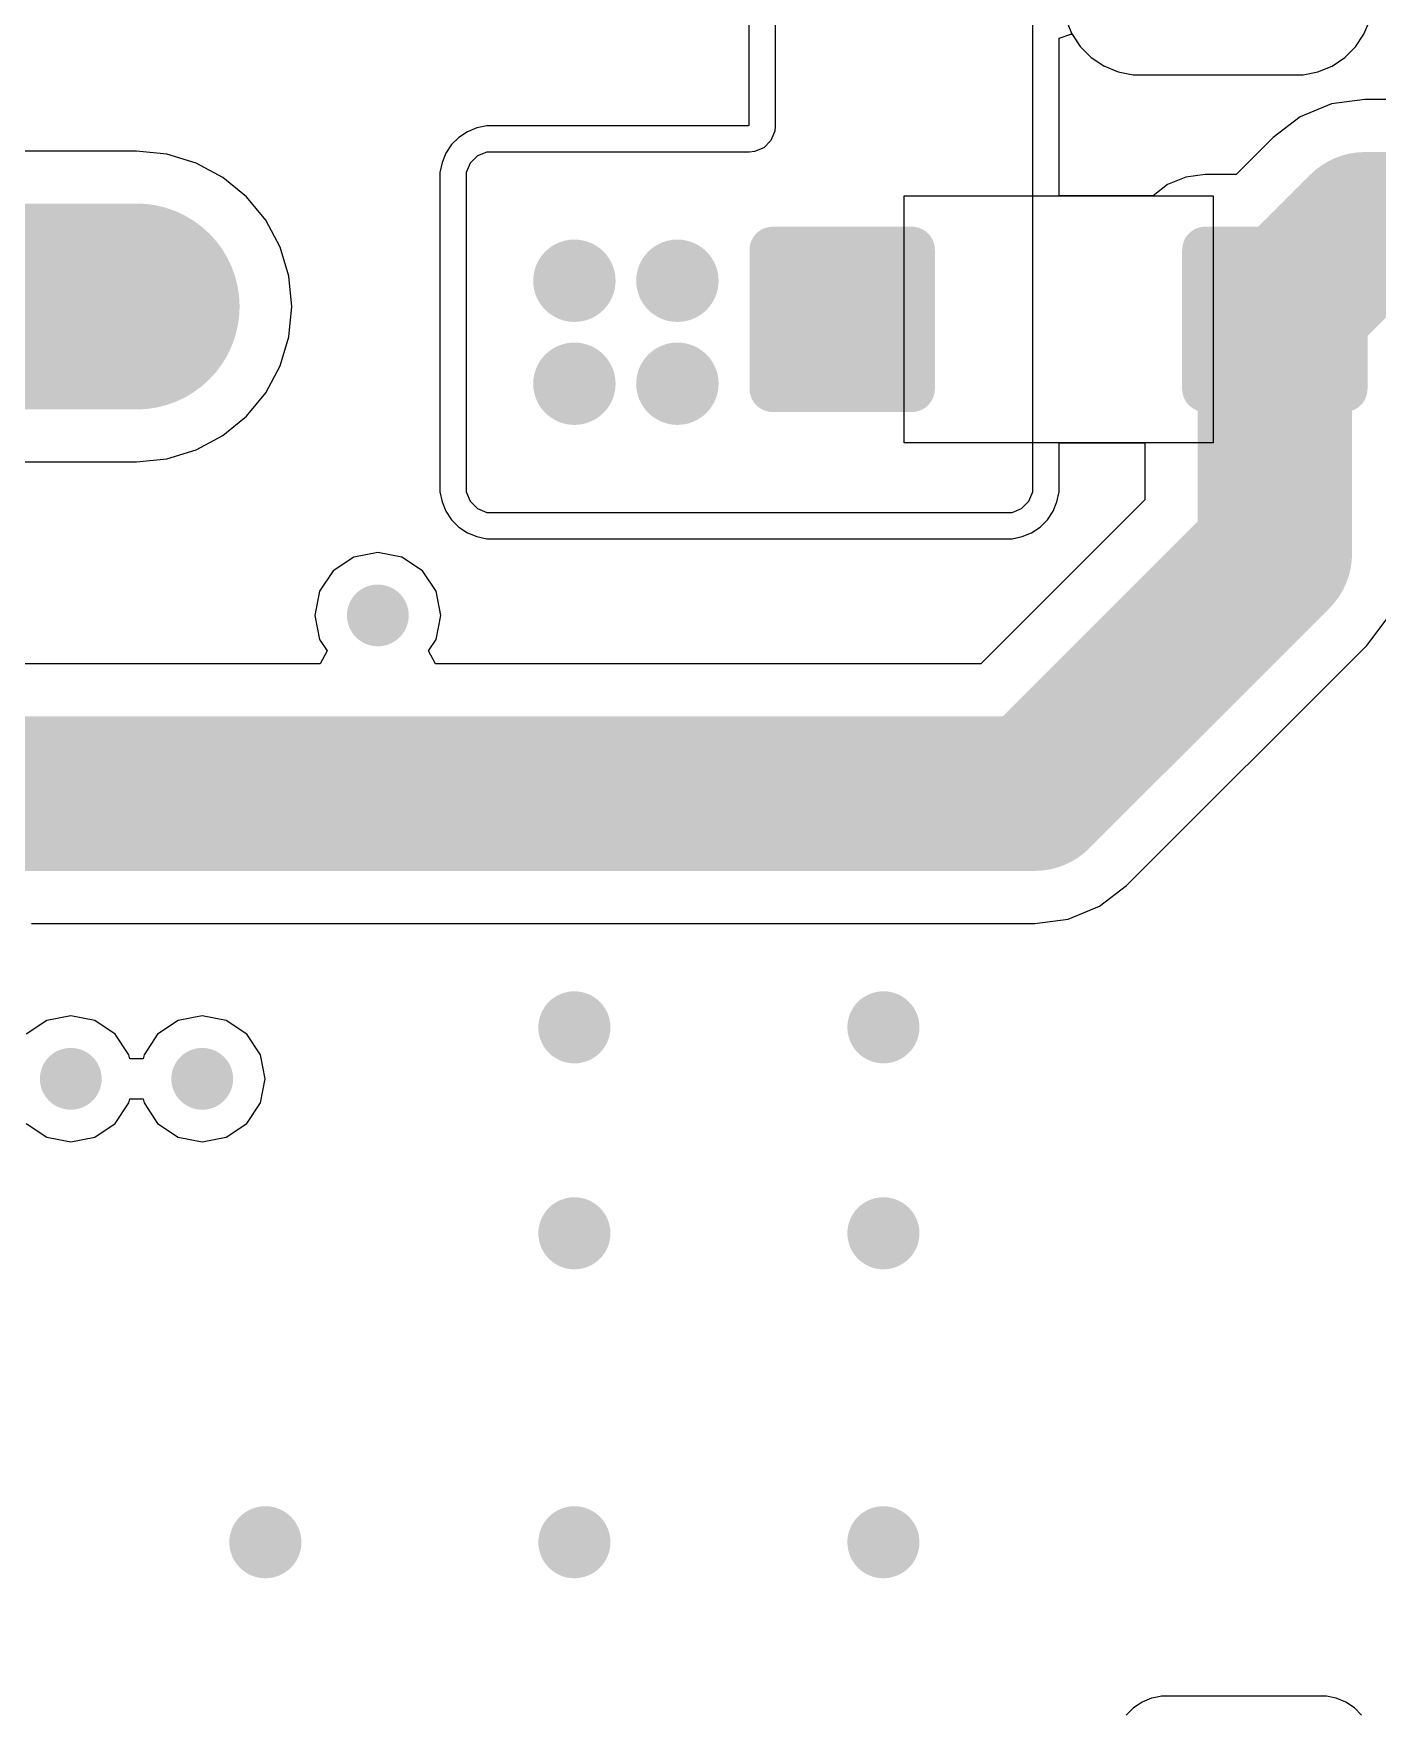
# Model space of a CAD drawing. Header units: millimetres. Extents: x 194 to 375, y 175 to 317.
# Drawn here: x 216.75 to 229.8, y 228.34 to 244.65 of the extents above; entities that cross this region are included whole.
import ezdxf

# ---------------------------------------------------------------- set-up
doc = ezdxf.new("R2010")
doc.units = ezdxf.units.MM
doc.layers.add('Mechanical20', color=56, linetype='Continuous')
doc.layers.add('TopLayer', color=1, linetype='Continuous')

# ---------------------------------------------------------------- blocks, each defined once
blk = doc.blocks.new('SMA_146')
at = {"layer": 'TopLayer'}
for p, q in [((-1.5, -1.2), (-1.5, 1.2)), ((-1.5, 1.2), (1.5, 1.2)), ((1.5, 1.2), (1.5, -1.2)), ((1.5, -1.2), (-1.5, -1.2))]:
    blk.add_line(p, q, dxfattribs=at)
at = {"layer": 'TopLayer', "const_width": 0.225}
for points in [[(-2.887, 0.675, 1), (-2.663, 0.675, 1)], [(-1.538, 0.675, 1), (-1.313, 0.675, 1)], [(1.313, 0.675, 1), (1.538, 0.675, 1)], [(2.663, 0.675, 1), (2.887, 0.675, 1)], [(-2.887, -0.675, 1), (-2.663, -0.675, 1)], [(-1.538, -0.675, 1), (-1.313, -0.675, 1)], [(1.313, -0.675, 1), (1.538, -0.675, 1)], [(2.663, -0.675, 1), (2.887, -0.675, 1)]]:
    blk.add_lwpolyline(points, format="xyb", close=True, dxfattribs=at)
at = {"layer": 'TopLayer'}
for points in [[(-2.775, -0.9), (-1.425, -0.9), (-2.775, 0.9), (-1.425, 0.9)], [(1.425, -0.9), (2.775, -0.9), (1.425, 0.9), (2.775, 0.9)], [(-3, -0.675), (-1.2, -0.675), (-3, 0.675), (-1.2, 0.675)], [(1.2, -0.675), (3, -0.675), (1.2, 0.675), (3, 0.675)]]:
    blk.add_solid(points, dxfattribs=at)
blk = doc.blocks.new('TP_SMD_158')
at = {"layer": 'TopLayer', "const_width": 0.4}
blk.add_lwpolyline([(-0.2, 0, 1), (0.2, 0, 1)], format="xyb", close=True, dxfattribs=at)

msp = doc.modelspace()

# ---------------------------------------------------------------- linework, layer by layer
at = {"layer": 'Mechanical20', "const_width": 0.1}
msp.add_lwpolyline([(234.1, 206.5, -0.196819), (206.5, 234.1)], format="xyb", dxfattribs=at)
at = {"layer": 'TopLayer'}
for p, q in [((223.95, 248), (223.95, 243.75)), ((226.45, 240.25), (226.45, 248.05)), ((223.695, 244.976), (223.695, 243.764)), ((226.771, 244.787), (226.828, 244.649)), ((229.665, 244.645), (229.721, 244.781)), ((229.665, 244.645), (229.721, 244.781)), ((226.705, 244.604), (226.819, 244.645)), ((226.705, 243.075), (226.705, 244.604)), ((226.819, 244.645), (226.832, 244.643)), ((226.828, 244.649), (226.911, 244.525)), ((226.832, 244.643), (226.911, 244.525)), ((226.911, 244.525), (227.016, 244.419)), ((226.911, 244.525), (227.016, 244.419)), ((229.478, 244.417), (229.583, 244.522)), ((229.478, 244.417), (229.583, 244.522)), ((229.583, 244.522), (229.665, 244.645)), ((229.583, 244.522), (229.665, 244.645)), ((227.016, 244.419), (227.141, 244.336)), ((227.016, 244.419), (227.141, 244.336)), ((229.355, 244.335), (229.478, 244.417)), ((229.355, 244.335), (229.478, 244.417)), ((227.141, 244.336), (227.279, 244.279)), ((227.141, 244.336), (227.279, 244.279)), ((227.279, 244.279), (227.425, 244.25)), ((227.279, 244.279), (227.425, 244.25)), ((227.425, 244.25), (227.5, 244.25)), ((227.425, 244.25), (229.074, 244.25)), ((227.5, 244.25), (227.5, 244.25)), ((227.5, 244.25), (229, 244.25)), ((229, 244.25), (229.074, 244.25)), ((229.074, 244.25), (229.219, 244.279)), ((229.074, 244.25), (229.219, 244.279)), ((229.219, 244.279), (229.355, 244.335)), ((229.219, 244.279), (229.355, 244.335)), ((229.349, 243.968), (229.045, 243.842)), ((229.675, 244.011), (229.349, 243.968)), ((234.047, 244.011), (229.675, 244.011)), ((221.053, 243.735), (220.961, 243.697)), ((221.15, 243.755), (221.053, 243.735)), ((223.686, 243.755), (221.15, 243.755)), ((223.693, 243.757), (223.686, 243.755)), ((223.695, 243.764), (223.693, 243.757)), ((223.95, 243.75), (223.945, 243.701)), ((229.045, 243.842), (228.783, 243.642)), ((220.808, 243.572), (220.753, 243.489)), ((220.878, 243.642), (220.808, 243.572)), ((220.808, 243.572), (220.808, 243.572)), ((220.961, 243.697), (220.878, 243.642)), ((223.908, 243.611), (223.839, 243.542)), ((223.945, 243.701), (223.908, 243.611)), ((228.783, 243.642), (228.423, 243.281)), ((217.75, 243.507), (213, 243.507)), ((218.044, 243.478), (217.75, 243.507)), ((218.327, 243.393), (218.044, 243.478)), ((218.587, 243.253), (218.327, 243.393)), ((220.715, 243.397), (220.695, 243.3)), ((220.753, 243.489), (220.715, 243.397)), ((220.988, 243.392), (220.95, 243.3)), ((221.058, 243.462), (220.988, 243.392)), ((221.15, 243.5), (221.058, 243.462)), ((221.2, 243.5), (221.15, 243.5)), ((223.7, 243.5), (221.2, 243.5)), ((223.749, 243.505), (223.7, 243.5)), ((223.7, 243.5), (223.7, 243.5)), ((223.839, 243.542), (223.749, 243.505)), ((218.816, 243.066), (218.587, 243.253)), ((220.695, 243.3), (220.695, 240.2)), ((220.95, 243.3), (220.95, 243.25)), ((220.95, 243.25), (220.95, 243.25)), ((220.95, 243.25), (220.95, 240.25)), ((227.936, 243.256), (227.759, 243.183)), ((228.125, 243.281), (227.936, 243.256)), ((228.423, 243.281), (228.125, 243.281)), ((219.003, 242.837), (218.816, 243.066)), ((227.618, 243.075), (226.705, 243.075)), ((227.759, 243.183), (227.618, 243.075)), ((219.143, 242.577), (219.003, 242.837)), ((219.228, 242.294), (219.143, 242.577)), ((219.257, 242), (219.228, 242.294)), ((219.228, 241.706), (219.257, 242)), ((219.143, 241.423), (219.228, 241.706)), ((219.003, 241.163), (219.143, 241.423)), ((218.816, 240.934), (219.003, 241.163)), ((218.587, 240.747), (218.816, 240.934)), ((218.044, 240.522), (218.327, 240.607)), ((218.327, 240.607), (218.587, 240.747)), ((226.705, 240.2), (226.705, 240.675)), ((226.705, 240.675), (227.539, 240.675)), ((227.539, 240.675), (227.539, 240.122)), ((213, 240.493), (217.75, 240.493)), ((217.75, 240.493), (218.044, 240.522)), ((220.695, 240.2), (220.715, 240.103)), ((220.95, 240.25), (220.95, 240.2)), ((220.95, 240.2), (220.988, 240.108)), ((227.539, 240.122), (225.947, 238.529)), ((226.412, 240.108), (226.45, 240.2)), ((226.45, 240.2), (226.45, 240.25)), ((226.45, 240.25), (226.45, 240.25)), ((226.685, 240.103), (226.705, 240.2)), ((220.715, 240.103), (220.753, 240.011)), ((220.753, 240.011), (220.808, 239.928)), ((220.988, 240.108), (221.058, 240.038)), ((221.058, 240.038), (221.15, 240)), ((221.15, 240), (221.2, 240)), ((221.2, 240), (221.2, 240)), ((221.2, 240), (226.2, 240)), ((226.2, 240), (226.25, 240)), ((226.25, 240), (226.342, 240.038)), ((226.342, 240.038), (226.412, 240.108)), ((226.592, 239.928), (226.647, 240.011)), ((226.647, 240.011), (226.685, 240.103)), ((220.808, 239.928), (220.878, 239.858)), ((220.878, 239.858), (220.878, 239.858)), ((220.878, 239.858), (220.961, 239.803)), ((220.961, 239.803), (221.053, 239.765)), ((226.347, 239.765), (226.439, 239.803)), ((226.439, 239.803), (226.522, 239.858)), ((226.522, 239.858), (226.592, 239.928)), ((226.592, 239.928), (226.592, 239.928)), ((221.053, 239.765), (221.15, 239.745)), ((221.15, 239.745), (226.25, 239.745)), ((226.25, 239.745), (226.347, 239.765)), ((219.858, 239.565), (219.659, 239.433)), ((220.092, 239.612), (219.858, 239.565)), ((220.326, 239.565), (220.092, 239.612)), ((220.524, 239.433), (220.326, 239.565)), ((219.659, 239.433), (219.527, 239.234)), ((220.657, 239.234), (220.524, 239.433)), ((219.527, 239.234), (219.48, 239)), ((220.704, 239), (220.657, 239.234)), ((219.48, 239), (219.527, 238.766)), ((220.657, 238.766), (220.704, 239)), ((229.692, 238.708), (229.892, 238.969)), ((219.527, 238.766), (219.6, 238.656)), ((219.6, 238.656), (219.532, 238.529)), ((220.584, 238.656), (220.657, 238.766)), ((220.652, 238.529), (220.584, 238.656)), ((227.36, 236.377), (229.692, 238.708)), ((219.532, 238.529), (215.919, 238.529)), ((225.947, 238.529), (220.652, 238.529)), ((227.099, 236.177), (227.36, 236.377)), ((226.469, 236.008), (226.795, 236.051)), ((226.795, 236.051), (227.099, 236.177)), ((216.729, 236.008), (226.469, 236.008)), ((216.877, 235.065), (216.678, 234.933)), ((217.111, 235.112), (216.877, 235.065)), ((217.345, 235.065), (217.111, 235.112)), ((217.543, 234.933), (217.345, 235.065)), ((218.153, 235.065), (217.954, 234.933)), ((218.387, 235.112), (218.153, 235.065)), ((218.621, 235.065), (218.387, 235.112)), ((218.82, 234.933), (218.621, 235.065)), ((217.676, 234.734), (217.543, 234.933)), ((217.954, 234.933), (217.822, 234.734)), ((218.952, 234.734), (218.82, 234.933)), ((217.684, 234.693), (217.676, 234.734)), ((217.822, 234.734), (217.814, 234.693)), ((218.999, 234.5), (218.952, 234.734)), ((217.814, 234.693), (217.684, 234.693)), ((218.952, 234.266), (218.999, 234.5)), ((217.543, 234.067), (217.676, 234.266)), ((217.676, 234.266), (217.684, 234.307)), ((217.684, 234.307), (217.814, 234.307)), ((217.814, 234.307), (217.822, 234.266)), ((217.822, 234.266), (217.954, 234.067)), ((218.82, 234.067), (218.952, 234.266)), ((216.678, 234.067), (216.877, 233.935)), ((216.877, 233.935), (217.111, 233.888)), ((217.111, 233.888), (217.345, 233.935)), ((217.345, 233.935), (217.543, 234.067)), ((217.954, 234.067), (218.153, 233.935)), ((218.153, 233.935), (218.387, 233.888)), ((218.387, 233.888), (218.621, 233.935)), ((218.621, 233.935), (218.82, 234.067)), ((227.428, 228.392), (227.358, 228.322)), ((227.472, 228.422), (227.428, 228.392)), ((227.428, 228.392), (227.428, 228.392)), ((227.428, 228.392), (227.428, 228.392)), ((227.511, 228.447), (227.472, 228.422)), ((227.603, 228.486), (227.511, 228.447)), ((227.511, 228.447), (227.511, 228.447)), ((227.511, 228.447), (227.511, 228.447)), ((227.658, 228.496), (227.603, 228.486)), ((227.603, 228.486), (227.603, 228.486)), ((227.7, 228.505), (227.658, 228.496)), ((227.75, 228.505), (227.7, 228.505)), ((227.7, 228.505), (227.7, 228.505)), ((227.7, 228.505), (227.7, 228.505)), ((227.8, 228.505), (227.75, 228.505)), ((229.3, 228.505), (227.8, 228.505)), ((227.8, 228.505), (227.8, 228.505)), ((229.397, 228.485), (229.3, 228.505)), ((229.489, 228.447), (229.397, 228.485)), ((229.572, 228.392), (229.489, 228.447)), ((229.489, 228.447), (229.489, 228.447)), ((229.642, 228.322), (229.572, 228.392))]:
    msp.add_line(p, q, dxfattribs=at)
for points, const_width in [([(228.8, 241.875), (229.675, 242.75)], 1.5), ([(229.675, 242.75), (235.15, 242.75)], 1.5), ([(213, 242), (217.75, 242)], 2), ([(228.8, 239.6), (228.8, 241.875)], 1.5), ([(226.469, 237.269), (228.8, 239.6)], 1.5), ([(215.919, 237.269), (226.469, 237.269)], 1.5)]:
    msp.add_lwpolyline(points, dxfattribs=dict(at, const_width=const_width))
for points, const_width in [([(229.3, 242.75, 1), (230.05, 242.75, 1)], 0.75), ([(229.3, 242.75, 1), (230.05, 242.75, 1)], 0.75), ([(217.25, 242, 1), (218.25, 242, 1)], 1), ([(221.8, 242.25, 1), (222.2, 242.25, 1)], 0.4), ([(222.8, 242.25, 1), (223.2, 242.25, 1)], 0.4), ([(228.425, 241.875, 1), (229.175, 241.875, 1)], 0.75), ([(228.425, 241.875, 1), (229.175, 241.875, 1)], 0.75), ([(221.8, 241.25, 1), (222.2, 241.25, 1)], 0.4), ([(222.8, 241.25, 1), (223.2, 241.25, 1)], 0.4), ([(228.425, 239.6, 1), (229.175, 239.6, 1)], 0.75), ([(228.425, 239.6, 1), (229.175, 239.6, 1)], 0.75), ([(219.942, 239, 1), (220.242, 239, 1)], 0.3), ([(226.094, 237.269, 1), (226.844, 237.269, 1)], 0.75), ([(226.094, 237.269, 1), (226.844, 237.269, 1)], 0.75), ([(221.825, 235, 1), (222.175, 235, 1)], 0.35), ([(224.825, 235, 1), (225.175, 235, 1)], 0.35), ([(216.961, 234.5, 1), (217.261, 234.5, 1)], 0.3), ([(218.237, 234.5, 1), (218.537, 234.5, 1)], 0.3), ([(221.825, 233, 1), (222.175, 233, 1)], 0.35), ([(224.825, 233, 1), (225.175, 233, 1)], 0.35), ([(218.825, 230, 1), (219.175, 230, 1)], 0.35), ([(221.825, 230, 1), (222.175, 230, 1)], 0.35), ([(224.825, 230, 1), (225.175, 230, 1)], 0.35)]:
    msp.add_lwpolyline(points, format="xyb", close=True, dxfattribs=dict(at, const_width=const_width))

# ---------------------------------------------------------------- block references
for name, p, rotation in [('SMA_146', (226.7, 241.875), 360), ('TP_SMD_158', (217.75, 242), 180)]:
    msp.add_blockref(name, p, dxfattribs=dict(rotation=rotation))

doc.saveas('drawing.dxf')
